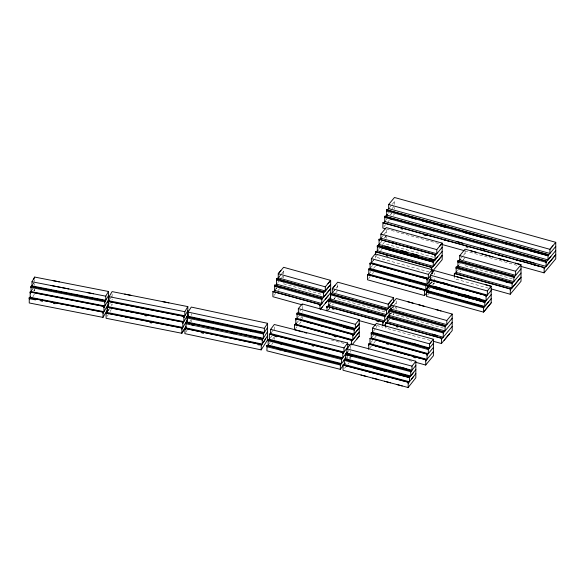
<?xml version="1.0" encoding="UTF-8"?>
<svg xmlns="http://www.w3.org/2000/svg" width="585" height="585" viewBox="0 0 585 585"><rect width="100%" height="100%" fill="white"/><g stroke="black" fill="none" stroke-linecap="round" stroke-linejoin="round"><path stroke-width="0.44" stroke-dasharray="2.92 2.19" d="M33.199 287.937L31.985 290.028L32.892 288.464M33.806 291.023L34.72 289.458L34.72 291.111M32.899 296.712L34.72 293.59M33.806 282.767L32.892 284.332L34.72 281.202L34.72 279.55M33.959 290.76L34.72 289.458M110.324 298.752L112.101 295.739M109.6 304.098L110.433 302.694M108.101 310.767L109.3 308.741M108.013 310.92L109.373 308.617M111.179 305.56L112.101 304.003L112.101 306.481M107.304 316.251L108.408 314.379M110.097 311.512L111.296 309.487M189.811 321.75L191.266 319.468M185.737 332.309L187.163 330.057M271.835 331.9L273.305 329.933M270.358 337.991L272.244 335.483M269.02 343.9L270.19 342.342M272.712 338.986L274.292 336.887M271.652 344.521L272.815 342.978M347.841 351.782L350.729 348.133M346.452 357.669L347.519 356.316M349.077 358.473L350.729 356.389M344.565 368.301L345.779 366.773M347.973 363.994L349.186 362.466M373.508 331.073L375.841 328.236M372.118 336.887L373.83 334.817M370.897 342.503L372.55 340.499M374.744 337.83L376.389 335.834M369.8 347.965L371.446 345.962M373.647 343.293L375.365 341.209M430.56 284.083L432.205 282.08L432.205 284.559M299.637 311.176L301.18 309.304M298.204 317.033L300.061 314.781M296.851 322.803L298.46 320.858M300.558 318.32L302.211 316.317M295.527 328.529L297.07 326.664M299.454 323.783L301.18 321.692M372.316 261.568L374.663 258.738M372.352 261.524L373.501 260.142M371.212 267.038L372.535 265.436M369.852 272.815L370.927 271.513M373.559 268.325L375.212 266.329L375.212 267.981M368.528 278.548L370.254 276.456M372.455 273.795L373.559 272.456M431.32 278.153L432.286 276.99M429.924 283.966L433.185 280.025M432.673 284.778L434.216 282.913L434.216 285.392M279.206 276.72L281.4 274.072M281.699 273.721L283.601 271.425L281.992 273.363M279.316 276.588L280.266 275.44M281.4 278.204L283.601 275.557L283.601 268.946M275.703 289.195L276.902 287.754M273.955 295.432L275.703 293.326M277.963 290.606L279.652 288.566M386.224 219.806L387.197 218.636M333.406 291.498L335.015 289.553M381.954 236.91L383.57 234.958M384.111 234.314L386.261 231.718M384.828 237.576L386.261 235.843L386.261 229.24M333.786 299.293L335.015 297.809M380.045 243.345L381.844 241.166M384.579 237.876L386.261 235.843M378.415 249.437L379.533 248.084M382.502 244.515L385.698 240.654M328.558 309.714L329.633 308.419M332.324 305.18L333.406 303.886M377.661 254.475L375.511 257.071L428.783 271.886M380.601 250.928L381.961 249.29M388.235 320.719L389.544 318.993M392.908 314.942L394.034 313.589L392.506 315.425M430.099 283.762L431.642 281.897M429.068 289.136L430.099 287.893M433.112 284.244L434.216 282.913M427.525 295.132L429.068 293.26M277.882 282.438L278.84 281.29M275.564 289.363L276.632 288.076M389.486 207.624L391.701 204.955M392.257 204.289L394.473 201.62M388.264 213.225L389.296 211.982M392.045 208.669L394.473 205.752L394.473 199.968M390.4 214.783L391.562 213.379L390.107 215.134M383.994 226.622L385.742 224.523M388.067 221.715L389.237 220.318M393.31 215.412L394.473 214.008M333.296 291.63L335.556 288.902M336.053 288.31L337.706 286.314M335.797 292.749L337.706 290.445M329.633 304.295L330.986 302.672M333.742 299.344L335.446 297.297M328.075 310.299L329.779 308.251M391.965 307.82L393.581 305.875M394.122 305.224L396.279 302.628M392.184 307.71L393.617 305.984M394.838 308.492L396.279 306.759L396.279 300.983M388.199 320.609L389.281 319.315M387.211 325.933L385.508 327.98L430.933 340.616M461.229 257.985L462.94 255.923M463.437 255.331L465.09 253.334M463.408 259.491L465.09 257.466L463.181 259.769M459.349 264.376L460.307 263.228M457.236 271.045L458.355 269.7M459.708 272.208L460.783 270.906M222.717 337.399L225.232 337.933M257.1 344.711L259.616 345.245M408.973 360.426L412.469 361.391M331.329 339.958L345.362 343.841M386.436 229.027L439.357 243.74M464.841 250.819L518.581 265.758M465.09 265.722L512.277 278.84M433.456 257.217L386.261 244.106L386.261 242.453M488.395 288.164L454.318 278.687L454.318 277.034M337.706 298.701L385.756 312.054M388.828 312.909L393.617 314.24M396.279 315.022L444.205 328.346M283.601 283.813L322.81 294.716M376.74 325.501L382.853 327.198M465.09 250.855L465.09 255.813M434.216 273.005L434.216 274.658M434.216 278.782L434.216 281.261M396.279 307.586L396.279 309.238M394.473 207.397L394.473 209.05M393.617 306.811L393.617 308.463M386.261 236.669L386.261 238.322M376.389 325.918L376.389 327.571M375.212 255.586L375.212 258.065M350.729 345.655L350.729 352.258M350.729 357.216L350.729 358.868M347.702 357.047L347.702 358.7M337.706 284.661L337.706 288.793M302.211 306.408L302.211 312.193M302.211 317.143L302.211 318.796M283.601 276.383L283.601 278.036M274.292 326.971L274.292 331.103M274.292 337.713L274.292 339.366M191.266 313.684L191.266 315.337M191.266 320.295L191.266 321.94M112.101 294.087L112.101 299.871M34.72 283.674L34.72 285.326M391.372 312.814L390.253 314.16L391.372 312.814"/><path stroke-width="0.88" d="M107.56 309.56L103.004 317.384L29.25 302.971L29.25 297.736L103.099 311.988L103.004 313.26L108.474 303.864M29.25 298.84L30.617 296.493L29.25 298.84L29.338 297.582M104.825 300.763L31.071 286.358L31.071 291.593L104.825 305.999L104.825 300.763L31.071 286.358M31.071 287.462L32.438 285.114L31.071 287.462L104.825 301.867L104.92 300.602M103.004 317.384L103.099 311.988M108.474 291.476L105.739 296.171L105.739 300.302L31.985 285.897L31.985 281.765L34.72 277.071L108.474 291.476L108.474 307.169M31.524 290.811L30.157 293.158L30.252 291.886L104.013 306.299L104.013 307.396M104.825 301.867L108.474 295.601M30.252 291.886L30.157 297.29L103.918 311.688L104.013 306.299M103.918 307.564L108.474 299.732M33.352 279.418L34.72 277.071M187.829 306.606L184.831 311.688L184.831 315.812L109.102 300.814L109.102 296.69L112.101 291.615L187.829 306.606L187.829 316.522M183.931 316.236L183.836 321.633L108.101 306.635L108.101 301.407L183.931 316.236L183.931 317.341M109.432 300.251L108.101 302.511L108.196 301.246M107.201 308.163L108.466 306.021M107.099 308.332L108.349 306.218M106.499 313.472L107.486 311.812M183.836 317.509L187.829 310.737M187.829 314.869L182.834 323.329L182.929 322.057L107.099 307.227L182.929 322.057M187.434 319.673L181.833 329.15L181.935 327.885L106.104 313.048L106.104 318.284L181.833 333.274L183.836 329.896M185.986 326.247L181.833 333.274L181.935 327.885M263.425 332.894L263.323 338.284L187.01 322.042L187.112 316.653L263.425 332.894L263.425 333.991L187.01 317.918L187.112 316.653M261.188 349.896L261.298 344.506L184.889 328.419L184.889 333.647L261.188 349.896L267.579 339.834L267.579 323.322L191.266 307.074L188.07 312.112L188.07 316.236L264.383 332.477L264.383 328.353L267.579 323.322M187.01 317.918L188.282 315.9M186.052 322.459L262.358 338.7L186.052 322.459L185.942 327.849L262.255 344.09L262.255 338.861M187.397 321.436L185.942 323.724L262.255 339.965L262.358 338.7M184.889 329.523L186.249 327.366M263.323 334.159L267.579 327.446M262.255 339.965L267.579 331.578M263.323 342.415L265.451 339.059M267.579 335.71L261.188 345.772L261.298 344.506M345.062 363.029L340.309 369.34L266.914 350.832L267.031 345.442L340.426 363.95L340.426 365.055L266.914 346.708L267.031 345.442M340.309 369.34L340.426 363.95M347.702 343.007L344.002 347.914L344.002 352.046L270.599 333.538L270.599 329.406L274.292 324.499L347.702 343.007L347.702 348.792M342.89 352.419L342.773 357.808L269.371 339.3L269.371 334.072L342.89 352.419L342.89 353.523M269.861 334.518L271.338 332.551M341.662 358.181L341.538 363.577L268.142 345.07L268.142 339.841L341.662 358.181L341.538 359.446L268.259 340.777M268.654 340.258L269.678 338.89M267.404 346.049L268.493 344.602M342.773 353.684L347.702 347.139M341.538 359.446L347.183 351.951M340.309 365.215L345.647 358.122M409.544 376.367L409.42 381.756L344.309 364.499L344.309 359.27L409.544 376.367L409.544 377.471L397.581 374.495M350.225 361.939L344.309 360.367L344.433 359.11M415.84 361.259L411.986 366.13L411.986 370.254L346.876 352.996L346.876 348.865L350.729 344.002L415.84 361.259L415.84 377.778L408.14 387.511L343.029 370.246L343.029 365.018L408.264 382.122L408.264 383.219M347.132 352.675L345.589 354.62L410.831 371.716L410.831 370.619L345.72 353.355L345.589 358.751L410.699 376.009L410.831 370.619M344.309 360.367L345.911 358.342M343.541 365.471L345.077 363.526M410.699 371.877L415.84 365.391M415.84 369.523L409.42 377.632L379.826 369.786M408.14 387.511L408.264 382.122M408.14 383.38L415.84 373.647M411.555 374.926L413.697 372.221M411.555 379.058L413.697 376.352M427.079 278.943L370.071 263.192L370.071 268.427L427.079 284.178L427.079 278.943L370.071 263.192M427.123 353.976L426.991 359.365L369.983 343.614L369.983 338.386L427.123 353.976L426.991 355.234L433.412 347.468M321.852 298.131L321.721 303.52L274.672 290.438L274.672 285.209L321.852 298.131L321.721 299.396L274.672 286.306L274.804 285.049M354.21 328.777L354.079 334.167L297.063 318.415L297.063 313.18L354.21 328.777L354.21 329.881M356.653 339.315L359.227 336.2L359.227 319.688L302.211 303.929L298.35 308.602L298.35 312.726L355.366 328.477L359.227 323.812L354.079 330.035L297.063 314.284L297.195 313.026M435.13 254.643L434.999 260.033L379.087 244.501L379.087 239.265L435.13 254.643L434.999 255.901L442.194 247.258M433.412 339.212L429.565 343.863L429.565 347.995L372.55 332.243L372.55 328.112L376.389 323.446L433.412 339.212L433.412 355.731L425.704 365.047L415.847 362.327M433.412 343.336L428.278 349.545L371.263 333.801L372.974 331.724M370.517 338.839L371.585 337.538M369.215 344.55L370.349 343.168M428.359 274.358L432.205 269.692L375.212 253.941L371.358 258.607L371.358 262.738L428.359 278.489L428.359 274.358L371.358 258.607M430.67 275.689L427.079 280.047L427.211 278.789M368.916 269.824L425.8 285.736L429.361 281.407M425.8 285.736L425.931 284.471L368.784 268.881L368.784 274.109L425.8 289.86L427.935 287.272M428.103 287.059L424.513 291.418L424.644 290.16L367.497 274.562L367.497 279.798L424.513 295.549L426.714 292.88M513.959 276.266L513.827 281.656L457.909 266.109L458.04 260.72L513.959 276.266L513.959 277.363L457.909 261.978L458.04 260.72M486.077 295.527L429.068 279.776L429.068 285.005L486.077 300.756L486.077 295.527L429.068 279.776M486.077 304.887L488.643 301.78M546.046 266.387L546.178 260.998L384.769 216.333L384.769 221.561L546.046 266.387L555.75 254.702L544.101 268.72L544.233 267.462L382.963 222.636L382.831 228.026L385.669 228.815M384.901 216.172L384.769 217.43L546.046 262.255L546.178 260.998M302.511 304.953L272.888 296.719L272.888 291.491L320.068 304.412L319.936 305.67L322.613 302.445M297.063 314.284L298.781 312.207M297.385 318.021L295.776 319.966L295.908 318.708L352.923 334.459L352.923 335.563M302.386 331.958L294.496 329.772L294.621 324.397L351.629 340.148L351.505 341.406L359.227 332.075L352.792 339.848L295.776 324.097L295.908 318.708M295.008 325.026L296.551 323.161M319.936 308.975L320.068 304.412M386.575 309.231L386.444 314.62L330.532 299.081L330.532 293.853L386.575 309.231L386.444 310.496L330.664 294.796M326.942 310.832L327.073 306.269L382.985 321.808L382.853 323.074L389.135 315.512M375.511 254.592L375.628 251.696L431.54 267.228L431.408 268.486L442.194 255.513L433.2 266.329L377.288 250.789L377.42 245.4L433.339 260.939L433.339 262.036L377.288 246.665L377.42 245.4M329.209 304.8L326.942 307.534L327.073 306.269M371.782 262.219L370.071 264.296L370.203 263.038M369.318 269.334L370.393 268.032M368.016 275.045L369.15 273.663M355.366 328.477L355.366 324.353L359.227 319.688M352.792 339.848L352.923 334.459M351.505 344.711L351.629 340.148M445.141 325.567L445.009 330.949L389.098 315.403L389.222 310.013L445.141 325.567L445.141 326.664L389.098 311.279L389.222 310.013M428.41 348.287L428.278 353.676L371.263 337.925L371.263 332.697L428.41 348.287L428.41 349.391M371.263 333.801L371.395 332.543M382.853 325.552L382.985 321.808M443.35 331.856L443.218 337.245L387.299 321.699L387.431 316.309L443.35 331.856L443.35 332.953L387.299 317.567L387.431 316.309M431.408 270.138L431.54 267.228M485.513 284.705L491.21 286.277L487.363 290.942L487.363 295.074L430.355 279.323L430.355 275.191L434.216 270.526L491.21 286.277L491.21 302.796L483.51 312.127L426.494 296.376L426.626 290.986L483.641 306.737L483.641 307.842L426.494 292.244L426.626 290.986M429.639 280.186L430.787 278.804M424.513 295.549L424.644 290.16M454.318 276.208L454.45 273.297L510.369 288.844L510.237 290.101L521.016 277.136L512.029 287.944L456.11 272.398L456.241 267.009L512.167 282.555L512.167 283.659L456.11 268.266L458.355 265.568M431.489 341.538L429.565 343.863L372.55 328.112M433.434 341.311L441.419 343.534L441.551 338.145L385.632 322.598L385.508 326.328M425.704 365.047L425.836 359.658L368.835 343.914L368.704 349.303M433.412 351.6L425.602 360.886M491.21 290.409L486.077 296.624L486.208 295.366M484.797 301.209L427.781 285.458L427.781 290.694L484.797 306.445L484.797 301.209L427.781 285.458M491.21 294.54L484.797 302.313L427.781 286.562L427.913 285.305M491.21 302.796L483.51 312.127L483.641 306.737M483.51 308.002L491.21 298.664M491.012 288.888L510.237 294.233L510.369 288.844M278.657 277.385L276.456 280.032L323.637 292.953L323.637 291.856L276.588 278.767L276.456 284.156L323.505 297.238L330.649 288.639L321.721 299.396M274.672 286.306L276.902 283.623M273.422 291.944L275.14 289.875M325.297 290.964L325.297 286.833L330.649 280.383L283.601 267.294L278.241 273.751L278.241 277.875L325.297 290.964L330.649 284.507L323.505 293.114M387.197 214.512L384.769 217.43L387.051 214.68M335.015 285.421L332.324 288.661L332.324 292.792L388.235 308.332L393.581 301.743M319.936 305.67L330.649 292.771M439.496 246.365L442.194 243.126L436.798 249.612L436.798 253.744L380.879 238.205L380.879 234.073L386.261 227.587L442.194 243.126L442.194 259.645L431.942 271.966M381.296 237.707L379.087 240.369L379.219 239.111M326.942 307.534L329.099 304.939M377.771 250.212L375.511 252.939L375.628 251.696M367.497 275.667L367.629 274.409M352.016 344.916L359.227 336.2M390.926 300.961L388.235 304.2L388.235 308.332M390.049 310.123L391.489 308.397M389.793 310.591L391.226 308.865M388.235 316.595L389.31 315.293M385.508 323.849L385.632 322.598M368.704 345.172L368.835 343.914M425.931 284.471L425.8 289.86M428.147 290.248L426.567 292.266M548.474 259.338L550.894 256.413M548.474 263.462L550.894 260.544M280.924 270.526L278.241 273.751L325.297 286.833M278.84 277.158L276.456 280.032L276.588 278.767M552.84 245.817L549.929 249.327L549.929 253.451L388.652 208.626L388.652 204.501L394.473 197.489L555.75 242.314L555.75 258.833L544.101 272.851L521.089 266.453M475.949 235.77L386.707 210.966L388.93 208.297M327.973 283.608L330.649 280.383L330.649 296.895L320.5 309.121L322.613 306.577M325.297 299.22L328.419 295.454M330.532 294.95L332.741 292.295M325.297 303.352L327.973 300.127M384.776 315.527L384.645 320.909L328.741 305.37L328.872 299.981L384.776 315.527L384.776 316.624L328.741 301.238L330.986 298.54M393.617 297.721L388.235 304.2L332.324 288.661L337.706 282.182L393.617 297.721L393.617 301.853M386.444 310.496L396.279 298.504L452.198 314.05L452.198 330.569L441.419 343.534M389.647 310.613L391.306 308.617M384.645 316.785L390.853 309.304M435.452 259.491L437.697 256.793M442.194 251.382L433.2 262.197L380.608 247.587M383.928 325.904L387.775 321.121M515.422 263.199L521.016 264.749L515.626 271.235L515.626 275.359L459.708 259.813L459.708 255.689L465.09 249.203L521.016 264.749L521.016 281.268L510.237 294.233M457.909 261.978L460.307 259.096M456.585 271.828L454.318 274.555L454.45 273.297M446.808 320.529L390.89 304.982L390.89 309.114L446.808 324.66L446.808 320.529L452.198 314.05M445.009 326.825L452.198 318.181M443.218 333.114L452.198 322.306M452.198 326.437L441.419 339.402L441.551 338.145M444.11 340.294L449.499 333.808M513.827 277.524L521.016 268.881M512.029 283.813L521.016 273.012M555.75 242.314L549.929 249.327L388.652 204.501M555.75 246.446L547.984 255.791L511.963 245.78M530.068 250.811L548.116 255.63L548.116 254.533L386.707 209.861L386.707 215.097L547.984 259.916L550.573 256.808M546.046 262.255L555.75 250.57M544.101 272.851L544.233 267.462M323.505 297.238L323.637 291.856M433.2 266.329L433.339 260.939M456.11 268.266L456.241 267.009M547.984 259.916L548.116 254.533M386.707 210.966L386.846 209.708M328.741 301.238L328.872 299.981M512.029 287.944L512.167 282.555M53.162 280.668L59.304 281.875M31.985 281.765L105.739 296.171M50.42 285.37L68.862 288.968M87.297 292.573L93.446 293.772M74.193 294.599L80.335 295.798M92.627 298.196L98.777 299.403M30.157 292.054L103.918 306.46M29.25 297.736L103.004 312.156M29.338 298.686L35.561 299.9M40.892 300.939L42.668 301.29M53.33 303.374L55.107 303.717M124.722 294.109L131.033 295.359M162.586 301.611L168.897 302.862M109.102 296.69L184.831 311.688M108.101 301.407L183.836 316.405M126.133 310.81L132.444 312.061M144.619 315.578L146.404 315.929M125.036 316.799L131.347 318.05M106.104 313.048L181.833 328.046M149.855 322.635L151.639 322.986M188.07 312.112L264.383 328.353M187.01 316.814L263.323 333.055M204.509 320.536L210.344 321.779M233.678 326.744L239.506 327.988M251.002 331.351L252.778 331.724M191.375 324.69L193.145 325.07M232.194 333.377L233.963 333.757M184.889 328.419L261.188 344.667M201.847 332.953L203.617 333.333M270.599 329.406L344.002 347.914M269.371 334.072L342.773 352.579M274.796 336.353L276.566 336.799M311.944 345.713L313.706 346.159M268.142 339.841L341.538 358.342M279.762 343.68L281.524 344.126M316.902 353.04L319.556 353.713M266.935 345.611L340.309 364.111M278.526 349.442L280.295 349.888M284.719 351.007L286.489 351.453M351.234 355.007L345.589 353.515L410.699 370.78M351.234 356.111L345.589 354.62L345.72 353.355M346.876 348.865L411.986 366.13M400.147 367.117L406.063 368.689M379.424 362.488L385.069 363.98M396.345 366.97L401.127 368.243M351 355.855L352.755 356.323M390.59 366.356L394.115 367.285M344.309 359.27L409.42 376.528M384.908 370.941L386.67 371.409M356.148 363.504L379.526 369.705M350.071 361.896L361.589 364.952M362.064 365.077L367.987 366.649M373.903 368.214L385.508 371.292M343.154 364.857L349.07 366.429M366.832 371.139L372.747 372.703M384.586 375.841L390.502 377.413M343.029 365.018L408.14 382.283M360.93 375L366.832 376.565M372.733 378.122L378.634 379.687M384.535 381.252L390.436 382.817M396.337 384.382L402.239 385.946M426.494 291.147L483.51 306.898M457.017 276.829L462.713 278.401M430.355 275.191L487.363 290.942M422.662 276.917L428.359 278.489M441.755 282.467L447.459 284.047M434.904 281.195L440.6 282.767M474.808 292.215L480.504 293.794M434.772 286.584L440.468 288.156M463.276 294.46L468.973 296.032M474.676 297.604L480.38 299.184M420.447 283.155L425.8 284.632L368.784 268.881M408.388 280.727L410.143 281.209M467.824 297.429L470.267 298.101M433.821 288.229L439.861 289.897M445.902 291.564L451.949 293.239M457.989 294.906L473.389 299.162M476.11 299.915L484.797 302.313L484.928 301.056M367.497 274.562L424.513 290.321M426.604 291.176L432.293 292.749M443.679 295.893L449.368 297.465M472.132 303.754L477.821 305.326M298.35 308.602L355.366 324.353M412.462 343.263L418.158 344.843M377.098 334.115L382.802 335.688M405.602 341.991L411.306 343.563M371.263 332.697L428.278 348.448M297.063 313.18L354.079 328.938M348.068 328.185L349.823 328.668M343.636 327.154L348.857 328.594M369.983 338.386L426.991 354.13M307.176 322.021L312.88 323.593M318.584 325.165L324.28 326.744M386.78 343.929L388.535 344.411M295.776 318.869L352.792 334.62M374.393 345.64L385.771 348.784M397.156 351.929L408.535 355.073M414.224 356.645L419.913 358.217M368.704 344.068L425.704 359.819M294.496 324.543L351.505 340.302M413.558 357.369L415.313 357.852M334.093 336.404L335.841 336.887M304.142 332.441L306.774 333.172M347.117 344.324L349.874 345.084M440.6 224.647L446.574 226.307M506.303 242.907L512.277 244.567M386.707 209.861L547.984 254.687M403.496 215.434L405.251 215.923M421.902 220.552L423.657 221.042M428.037 222.256L429.792 222.746M433.295 223.719L435.05 224.209M445.565 227.126L447.32 227.616M463.971 232.245L465.726 232.735M523.575 248.808L525.33 249.298M409.909 217.415L415.913 219.083M422.553 220.925L428.52 222.585M439.927 225.759L445.931 227.426M464.366 232.545L481.952 237.437M505.966 244.113L512.146 245.832M518.12 247.492L524.094 249.151M476.307 235.865L506.171 244.172M384.769 216.333L546.046 261.151M510.932 251.396L516.782 253.02M390.158 218.739L391.913 219.221M432.235 230.431L433.982 230.914M485.696 245.29L487.451 245.773M456.446 241.481L462.421 243.141M480.336 248.12L486.31 249.78M522.156 259.747L534.098 263.067M382.831 222.797L544.101 267.623M424.79 234.461L430.75 236.113M442.684 239.433L448.651 241.093M496.38 254.358L502.339 256.011M514.273 259.33L520.24 260.99M532.174 264.303L538.134 265.963M400.879 228.72L402.59 229.196M424.154 235.192L425.909 235.675M466.23 246.885L467.978 247.367M470.684 250.76L476.278 252.31M481.872 253.868L493.053 256.976M498.647 258.533L509.827 261.641M441.997 244.471L464.007 250.592M459.708 255.689L515.626 271.235M380.879 234.073L436.798 249.612M390.4 242.219L395.994 243.769M407.175 246.877L412.769 248.428M457.909 260.873L513.827 276.42M379.087 239.265L434.999 254.804M384.674 246.051L390.268 247.609M401.449 250.716L407.043 252.267M412.637 253.817L418.224 255.374M429.412 258.482L434.999 260.033M456.11 267.169L512.029 282.716M377.288 245.561L433.2 261.093M506.047 281.955L507.795 282.445M387.906 249.415L389.654 249.905M454.318 273.458L510.237 289.005M375.511 251.842L431.408 267.389M386.115 255.711L387.855 256.193M407.46 301.611L413.054 303.169M418.641 304.719L424.235 306.277M435.416 309.385L441.01 310.942M330.532 293.853L386.444 309.392M400.125 313.246L405.646 314.774M276.456 278.928L323.505 292.01M389.098 310.174L445.009 325.721M341.15 297.707L342.89 298.196M281.816 281.327L283.557 281.809M328.741 300.142L384.645 315.681M387.299 316.463L443.218 332.009M274.672 285.209L321.721 298.291M367.307 311.768L369.055 312.251M392.674 318.869L394.422 319.351M279.155 287.367L280.902 287.849M432.03 334.13L437.624 335.688M272.888 291.491L319.936 304.573M326.942 306.43L382.853 321.969M385.508 322.745L441.419 338.305M332.317 308.829L334.064 309.319M376.872 321.216L378.619 321.699M396.118 326.613L397.866 327.103M358.89 320.543L375.665 325.202M432.205 269.692L432.205 273.824M425.836 359.658L425.836 360.762M184.984 328.265L184.984 329.362M182.834 322.225L182.834 327.454L107.099 312.463L107.201 307.067M31.166 286.197L31.166 287.293M359.227 327.944L352.792 335.724L359.227 327.944M429.39 284.617L428.315 285.911L429.39 284.617M379.533 243.96L377.288 246.665L379.533 243.96M389.544 314.862L387.862 316.894L389.544 314.869M385.157 221.093L383.409 223.199L385.157 221.093"/></g></svg>
